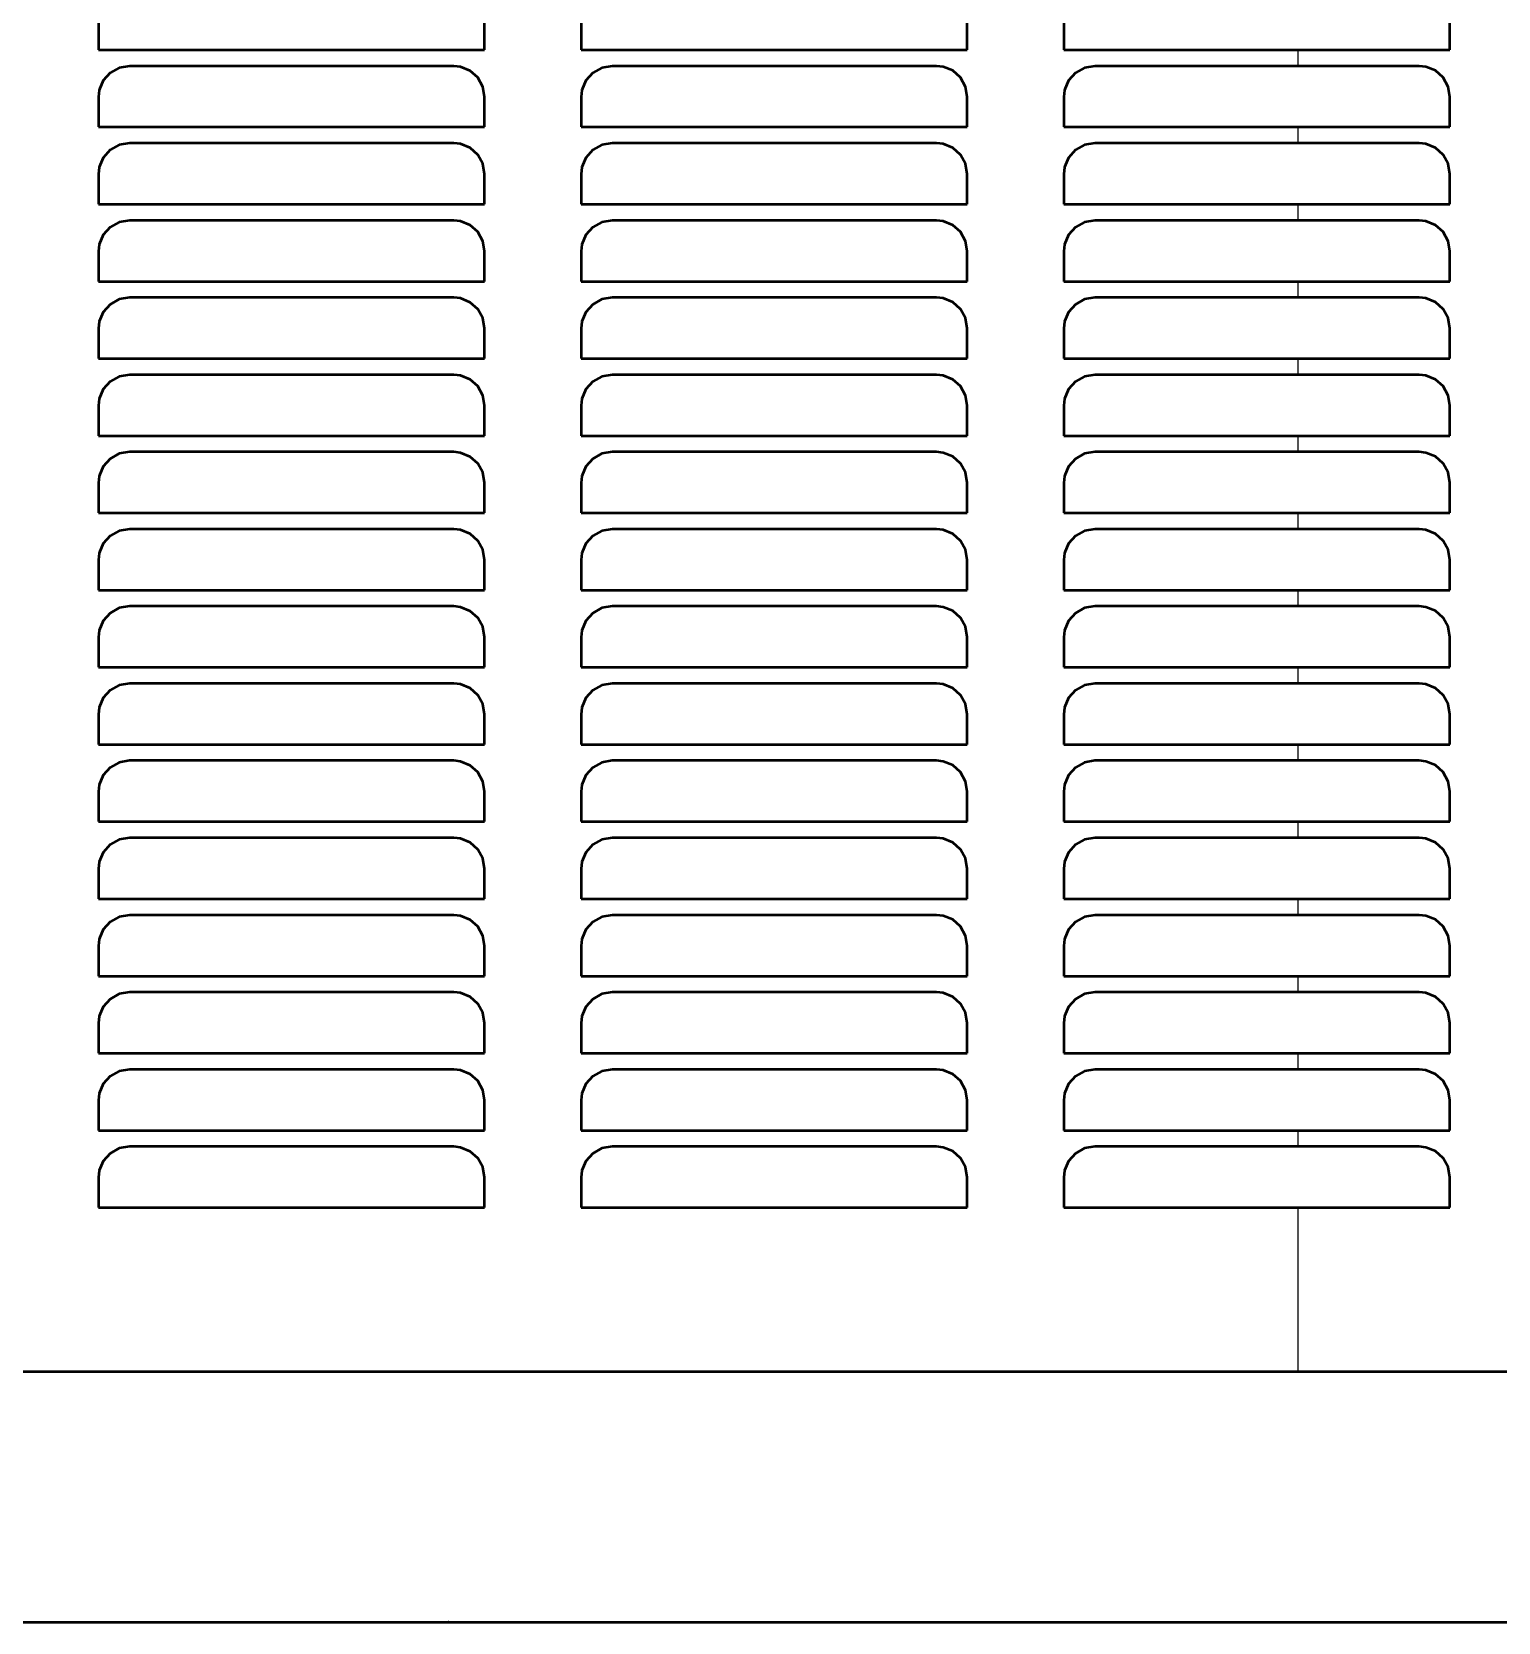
# Model space of a CAD drawing. Header units: inches. Extents: x 0 to 35.8, y 0 to 41.5.
# Drawn here: x 9.8 to 19.3, y 0 to 10.3 of the extents above; entities that cross this region are included whole.
import ezdxf

# ---------------------------------------------------------------- set-up
doc = ezdxf.new("R2010")
doc.units = ezdxf.units.IN
doc.header["$MEASUREMENT"] = 0
for name, color, linetype, lineweight in [('2d ConnectionPoints', 7, 'Continuous', 50), ('AM_0', 7, 'Continuous', 50), ('AM_4', 3, 'Continuous', 25)]:
    doc.layers.add(name, color=color, linetype=linetype, lineweight=lineweight)

msp = doc.modelspace()

# ---------------------------------------------------------------- linework, layer by layer
at = {"layer": '2d ConnectionPoints'}
msp.add_point((12.5, 0), dxfattribs=at)
at = {"layer": 'AM_0'}
for p, q in [((10.234, 10.381), (10.234, 10.186)), ((12.734, 10.186), (12.734, 10.381)), ((13.359, 10.381), (13.359, 10.186)), ((15.859, 10.186), (15.859, 10.381)), ((16.484, 10.381), (16.484, 10.186)), ((18.984, 10.186), (18.984, 10.381)), ((10.234, 10.186), (12.734, 10.186)), ((13.359, 10.186), (15.859, 10.186)), ((16.484, 10.186), (18.984, 10.186)), ((12.534, 10.081), (10.434, 10.081)), ((15.659, 10.081), (13.559, 10.081)), ((18.784, 10.081), (16.684, 10.081)), ((10.234, 9.881), (10.234, 9.686)), ((12.734, 9.686), (12.734, 9.881)), ((13.359, 9.881), (13.359, 9.686)), ((15.859, 9.686), (15.859, 9.881)), ((16.484, 9.881), (16.484, 9.686)), ((18.984, 9.686), (18.984, 9.881)), ((10.234, 9.686), (12.734, 9.686)), ((13.359, 9.686), (15.859, 9.686)), ((16.484, 9.686), (18.984, 9.686)), ((12.534, 9.581), (10.434, 9.581)), ((15.659, 9.581), (13.559, 9.581)), ((18.784, 9.581), (16.684, 9.581)), ((10.234, 9.381), (10.234, 9.186)), ((12.734, 9.186), (12.734, 9.381)), ((13.359, 9.381), (13.359, 9.186)), ((15.859, 9.186), (15.859, 9.381)), ((16.484, 9.381), (16.484, 9.186)), ((18.984, 9.186), (18.984, 9.381)), ((10.234, 9.186), (12.734, 9.186)), ((13.359, 9.186), (15.859, 9.186)), ((16.484, 9.186), (18.984, 9.186)), ((12.534, 9.081), (10.434, 9.081)), ((15.659, 9.081), (13.559, 9.081)), ((18.784, 9.081), (16.684, 9.081)), ((10.234, 8.881), (10.234, 8.686)), ((12.734, 8.686), (12.734, 8.881)), ((13.359, 8.881), (13.359, 8.686)), ((15.859, 8.686), (15.859, 8.881)), ((16.484, 8.881), (16.484, 8.686)), ((18.984, 8.686), (18.984, 8.881)), ((10.234, 8.686), (12.734, 8.686)), ((13.359, 8.686), (15.859, 8.686)), ((16.484, 8.686), (18.984, 8.686)), ((12.534, 8.581), (10.434, 8.581)), ((15.659, 8.581), (13.559, 8.581)), ((18.784, 8.581), (16.684, 8.581)), ((10.234, 8.381), (10.234, 8.186)), ((12.734, 8.186), (12.734, 8.381)), ((13.359, 8.381), (13.359, 8.186)), ((15.859, 8.186), (15.859, 8.381)), ((16.484, 8.381), (16.484, 8.186)), ((18.984, 8.186), (18.984, 8.381)), ((10.234, 8.186), (12.734, 8.186)), ((13.359, 8.186), (15.859, 8.186)), ((16.484, 8.186), (18.984, 8.186)), ((12.534, 8.081), (10.434, 8.081)), ((15.659, 8.081), (13.559, 8.081)), ((18.784, 8.081), (16.684, 8.081)), ((10.234, 7.881), (10.234, 7.686)), ((12.734, 7.686), (12.734, 7.881)), ((13.359, 7.881), (13.359, 7.686)), ((15.859, 7.686), (15.859, 7.881)), ((16.484, 7.881), (16.484, 7.686)), ((18.984, 7.686), (18.984, 7.881)), ((10.234, 7.686), (12.734, 7.686)), ((13.359, 7.686), (15.859, 7.686)), ((16.484, 7.686), (18.984, 7.686)), ((12.534, 7.581), (10.434, 7.581)), ((15.659, 7.581), (13.559, 7.581)), ((18.784, 7.581), (16.684, 7.581)), ((10.234, 7.381), (10.234, 7.186)), ((12.734, 7.186), (12.734, 7.381)), ((13.359, 7.381), (13.359, 7.186)), ((15.859, 7.186), (15.859, 7.381)), ((16.484, 7.381), (16.484, 7.186)), ((18.984, 7.186), (18.984, 7.381)), ((10.234, 7.186), (12.734, 7.186)), ((13.359, 7.186), (15.859, 7.186)), ((16.484, 7.186), (18.984, 7.186)), ((12.534, 7.081), (10.434, 7.081)), ((15.659, 7.081), (13.559, 7.081)), ((18.784, 7.081), (16.684, 7.081)), ((10.234, 6.881), (10.234, 6.686)), ((12.734, 6.686), (12.734, 6.881)), ((13.359, 6.881), (13.359, 6.686)), ((15.859, 6.686), (15.859, 6.881)), ((16.484, 6.881), (16.484, 6.686)), ((18.984, 6.686), (18.984, 6.881)), ((10.234, 6.686), (12.734, 6.686)), ((13.359, 6.686), (15.859, 6.686)), ((16.484, 6.686), (18.984, 6.686)), ((12.534, 6.581), (10.434, 6.581)), ((15.659, 6.581), (13.559, 6.581)), ((18.784, 6.581), (16.684, 6.581)), ((10.234, 6.381), (10.234, 6.186)), ((12.734, 6.186), (12.734, 6.381)), ((13.359, 6.381), (13.359, 6.186)), ((15.859, 6.186), (15.859, 6.381)), ((16.484, 6.381), (16.484, 6.186)), ((18.984, 6.186), (18.984, 6.381)), ((10.234, 6.186), (12.734, 6.186)), ((13.359, 6.186), (15.859, 6.186)), ((16.484, 6.186), (18.984, 6.186)), ((12.534, 6.081), (10.434, 6.081)), ((15.659, 6.081), (13.559, 6.081)), ((18.784, 6.081), (16.684, 6.081)), ((10.234, 5.881), (10.234, 5.686)), ((12.734, 5.686), (12.734, 5.881)), ((13.359, 5.881), (13.359, 5.686)), ((15.859, 5.686), (15.859, 5.881)), ((16.484, 5.881), (16.484, 5.686)), ((18.984, 5.686), (18.984, 5.881)), ((10.234, 5.686), (12.734, 5.686)), ((13.359, 5.686), (15.859, 5.686)), ((16.484, 5.686), (18.984, 5.686)), ((12.534, 5.581), (10.434, 5.581)), ((15.659, 5.581), (13.559, 5.581)), ((18.784, 5.581), (16.684, 5.581)), ((10.234, 5.381), (10.234, 5.186)), ((12.734, 5.186), (12.734, 5.381)), ((13.359, 5.381), (13.359, 5.186)), ((15.859, 5.186), (15.859, 5.381)), ((16.484, 5.381), (16.484, 5.186)), ((18.984, 5.186), (18.984, 5.381)), ((10.234, 5.186), (12.734, 5.186)), ((13.359, 5.186), (15.859, 5.186)), ((16.484, 5.186), (18.984, 5.186)), ((12.534, 5.081), (10.434, 5.081)), ((15.659, 5.081), (13.559, 5.081)), ((18.784, 5.081), (16.684, 5.081)), ((10.234, 4.881), (10.234, 4.686)), ((12.734, 4.686), (12.734, 4.881)), ((13.359, 4.881), (13.359, 4.686)), ((15.859, 4.686), (15.859, 4.881)), ((16.484, 4.881), (16.484, 4.686)), ((18.984, 4.686), (18.984, 4.881)), ((10.234, 4.686), (12.734, 4.686)), ((13.359, 4.686), (15.859, 4.686)), ((16.484, 4.686), (18.984, 4.686)), ((12.534, 4.581), (10.434, 4.581)), ((15.659, 4.581), (13.559, 4.581)), ((18.784, 4.581), (16.684, 4.581)), ((10.234, 4.381), (10.234, 4.186)), ((12.734, 4.186), (12.734, 4.381)), ((13.359, 4.381), (13.359, 4.186)), ((15.859, 4.186), (15.859, 4.381)), ((16.484, 4.381), (16.484, 4.186)), ((18.984, 4.186), (18.984, 4.381)), ((10.234, 4.186), (12.734, 4.186)), ((13.359, 4.186), (15.859, 4.186)), ((16.484, 4.186), (18.984, 4.186)), ((12.534, 4.081), (10.434, 4.081)), ((15.659, 4.081), (13.559, 4.081)), ((18.784, 4.081), (16.684, 4.081)), ((10.234, 3.881), (10.234, 3.686)), ((12.734, 3.686), (12.734, 3.881)), ((13.359, 3.881), (13.359, 3.686)), ((15.859, 3.686), (15.859, 3.881)), ((16.484, 3.881), (16.484, 3.686)), ((18.984, 3.686), (18.984, 3.881)), ((10.234, 3.686), (12.734, 3.686)), ((13.359, 3.686), (15.859, 3.686)), ((16.484, 3.686), (18.984, 3.686)), ((12.534, 3.581), (10.434, 3.581)), ((15.659, 3.581), (13.559, 3.581)), ((18.784, 3.581), (16.684, 3.581)), ((10.234, 3.381), (10.234, 3.186)), ((12.734, 3.186), (12.734, 3.381)), ((13.359, 3.381), (13.359, 3.186)), ((15.859, 3.186), (15.859, 3.381)), ((16.484, 3.381), (16.484, 3.186)), ((18.984, 3.186), (18.984, 3.381)), ((10.234, 3.186), (12.734, 3.186)), ((13.359, 3.186), (15.859, 3.186)), ((16.484, 3.186), (18.984, 3.186)), ((12.534, 3.081), (10.434, 3.081)), ((15.659, 3.081), (13.559, 3.081)), ((18.784, 3.081), (16.684, 3.081)), ((10.234, 2.881), (10.234, 2.686)), ((12.734, 2.686), (12.734, 2.881)), ((13.359, 2.881), (13.359, 2.686)), ((15.859, 2.686), (15.859, 2.881)), ((16.484, 2.881), (16.484, 2.686)), ((18.984, 2.686), (18.984, 2.881)), ((10.234, 2.686), (12.734, 2.686)), ((13.359, 2.686), (15.859, 2.686)), ((16.484, 2.686), (18.984, 2.686)), ((0.23, 1.625), (35.77, 1.625)), ((3.39, 0), (32.11, 0))]:
    msp.add_line(p, q, dxfattribs=at)
for points in [[(10.434, 10.081), (10.368, 10.07), (10.309, 10.037), (10.264, 9.987), (10.239, 9.925), (10.234, 9.881)], [(12.734, 9.881), (12.723, 9.947), (12.69, 10.006), (12.64, 10.05), (12.578, 10.076), (12.534, 10.081)], [(13.559, 10.081), (13.493, 10.07), (13.434, 10.037), (13.389, 9.987), (13.364, 9.925), (13.359, 9.881)], [(15.859, 9.881), (15.848, 9.947), (15.815, 10.006), (15.765, 10.051), (15.703, 10.076), (15.659, 10.081)], [(16.684, 10.081), (16.618, 10.07), (16.559, 10.037), (16.514, 9.987), (16.489, 9.925), (16.484, 9.881)], [(18.984, 9.881), (18.973, 9.947), (18.94, 10.006), (18.89, 10.051), (18.828, 10.076), (18.784, 10.081)], [(10.434, 9.581), (10.368, 9.57), (10.309, 9.537), (10.264, 9.487), (10.239, 9.425), (10.234, 9.381)], [(12.734, 9.381), (12.723, 9.447), (12.69, 9.506), (12.64, 9.55), (12.578, 9.576), (12.534, 9.581)], [(13.559, 9.581), (13.493, 9.57), (13.434, 9.537), (13.389, 9.487), (13.364, 9.425), (13.359, 9.381)], [(15.859, 9.381), (15.848, 9.447), (15.815, 9.506), (15.765, 9.551), (15.703, 9.576), (15.659, 9.581)], [(16.684, 9.581), (16.618, 9.57), (16.559, 9.537), (16.514, 9.487), (16.489, 9.425), (16.484, 9.381)], [(18.984, 9.381), (18.973, 9.447), (18.94, 9.506), (18.89, 9.551), (18.828, 9.576), (18.784, 9.581)], [(10.434, 9.081), (10.368, 9.07), (10.309, 9.037), (10.264, 8.987), (10.239, 8.925), (10.234, 8.881)], [(12.734, 8.881), (12.723, 8.947), (12.69, 9.006), (12.64, 9.05), (12.578, 9.076), (12.534, 9.081)], [(13.559, 9.081), (13.493, 9.07), (13.434, 9.037), (13.389, 8.987), (13.364, 8.925), (13.359, 8.881)], [(15.859, 8.881), (15.848, 8.947), (15.815, 9.006), (15.765, 9.051), (15.703, 9.076), (15.659, 9.081)], [(16.684, 9.081), (16.618, 9.07), (16.559, 9.037), (16.514, 8.987), (16.489, 8.925), (16.484, 8.881)], [(18.984, 8.881), (18.973, 8.947), (18.94, 9.006), (18.89, 9.051), (18.828, 9.076), (18.784, 9.081)], [(10.434, 8.581), (10.368, 8.57), (10.309, 8.537), (10.264, 8.487), (10.239, 8.425), (10.234, 8.381)], [(12.734, 8.381), (12.723, 8.447), (12.69, 8.506), (12.64, 8.55), (12.578, 8.576), (12.534, 8.581)], [(13.559, 8.581), (13.493, 8.57), (13.434, 8.537), (13.389, 8.487), (13.364, 8.425), (13.359, 8.381)], [(15.859, 8.381), (15.848, 8.447), (15.815, 8.506), (15.765, 8.551), (15.703, 8.576), (15.659, 8.581)], [(16.684, 8.581), (16.618, 8.57), (16.559, 8.537), (16.514, 8.487), (16.489, 8.425), (16.484, 8.381)], [(18.984, 8.381), (18.973, 8.447), (18.94, 8.506), (18.89, 8.551), (18.828, 8.576), (18.784, 8.581)], [(10.434, 8.081), (10.368, 8.07), (10.309, 8.037), (10.264, 7.987), (10.239, 7.925), (10.234, 7.881)], [(12.734, 7.881), (12.723, 7.947), (12.69, 8.006), (12.64, 8.05), (12.578, 8.076), (12.534, 8.081)], [(13.559, 8.081), (13.493, 8.07), (13.434, 8.037), (13.389, 7.987), (13.364, 7.925), (13.359, 7.881)], [(15.859, 7.881), (15.848, 7.947), (15.815, 8.006), (15.765, 8.051), (15.703, 8.076), (15.659, 8.081)], [(16.684, 8.081), (16.618, 8.07), (16.559, 8.037), (16.514, 7.987), (16.489, 7.925), (16.484, 7.881)], [(18.984, 7.881), (18.973, 7.947), (18.94, 8.006), (18.89, 8.051), (18.828, 8.076), (18.784, 8.081)], [(10.434, 7.581), (10.368, 7.57), (10.309, 7.537), (10.264, 7.487), (10.239, 7.425), (10.234, 7.381)], [(12.734, 7.381), (12.723, 7.447), (12.69, 7.506), (12.64, 7.55), (12.578, 7.576), (12.534, 7.581)], [(13.559, 7.581), (13.493, 7.57), (13.434, 7.537), (13.389, 7.487), (13.364, 7.425), (13.359, 7.381)], [(15.859, 7.381), (15.848, 7.447), (15.815, 7.506), (15.765, 7.551), (15.703, 7.576), (15.659, 7.581)], [(16.684, 7.581), (16.618, 7.57), (16.559, 7.537), (16.514, 7.487), (16.489, 7.425), (16.484, 7.381)], [(18.984, 7.381), (18.973, 7.447), (18.94, 7.506), (18.89, 7.551), (18.828, 7.576), (18.784, 7.581)], [(10.434, 7.081), (10.368, 7.07), (10.309, 7.037), (10.264, 6.987), (10.239, 6.925), (10.234, 6.881)], [(12.734, 6.881), (12.723, 6.947), (12.69, 7.006), (12.64, 7.05), (12.578, 7.076), (12.534, 7.081)], [(13.559, 7.081), (13.493, 7.07), (13.434, 7.037), (13.389, 6.987), (13.364, 6.925), (13.359, 6.881)], [(15.859, 6.881), (15.848, 6.947), (15.815, 7.006), (15.765, 7.051), (15.703, 7.076), (15.659, 7.081)], [(16.684, 7.081), (16.618, 7.07), (16.559, 7.037), (16.514, 6.987), (16.489, 6.925), (16.484, 6.881)], [(18.984, 6.881), (18.973, 6.947), (18.94, 7.006), (18.89, 7.051), (18.828, 7.076), (18.784, 7.081)], [(10.434, 6.581), (10.368, 6.57), (10.309, 6.537), (10.264, 6.487), (10.239, 6.425), (10.234, 6.381)], [(12.734, 6.381), (12.723, 6.447), (12.69, 6.506), (12.64, 6.55), (12.578, 6.576), (12.534, 6.581)], [(13.559, 6.581), (13.493, 6.57), (13.434, 6.537), (13.389, 6.487), (13.364, 6.425), (13.359, 6.381)], [(15.859, 6.381), (15.848, 6.447), (15.815, 6.506), (15.765, 6.551), (15.703, 6.576), (15.659, 6.581)], [(16.684, 6.581), (16.618, 6.57), (16.559, 6.537), (16.514, 6.487), (16.489, 6.425), (16.484, 6.381)], [(18.984, 6.381), (18.973, 6.447), (18.94, 6.506), (18.89, 6.551), (18.828, 6.576), (18.784, 6.581)], [(10.434, 6.081), (10.368, 6.07), (10.309, 6.037), (10.264, 5.987), (10.239, 5.925), (10.234, 5.881)], [(12.734, 5.881), (12.723, 5.947), (12.69, 6.006), (12.64, 6.05), (12.578, 6.076), (12.534, 6.081)], [(13.559, 6.081), (13.493, 6.07), (13.434, 6.037), (13.389, 5.987), (13.364, 5.925), (13.359, 5.881)], [(15.859, 5.881), (15.848, 5.947), (15.815, 6.006), (15.765, 6.051), (15.703, 6.076), (15.659, 6.081)], [(16.684, 6.081), (16.618, 6.07), (16.559, 6.037), (16.514, 5.987), (16.489, 5.925), (16.484, 5.881)], [(18.984, 5.881), (18.973, 5.947), (18.94, 6.006), (18.89, 6.051), (18.828, 6.076), (18.784, 6.081)], [(10.434, 5.581), (10.368, 5.57), (10.309, 5.537), (10.264, 5.487), (10.239, 5.425), (10.234, 5.381)], [(12.734, 5.381), (12.723, 5.447), (12.69, 5.506), (12.64, 5.55), (12.578, 5.576), (12.534, 5.581)], [(13.559, 5.581), (13.493, 5.57), (13.434, 5.537), (13.389, 5.487), (13.364, 5.425), (13.359, 5.381)], [(15.859, 5.381), (15.848, 5.447), (15.815, 5.506), (15.765, 5.551), (15.703, 5.576), (15.659, 5.581)], [(16.684, 5.581), (16.618, 5.57), (16.559, 5.537), (16.514, 5.487), (16.489, 5.425), (16.484, 5.381)], [(18.984, 5.381), (18.973, 5.447), (18.94, 5.506), (18.89, 5.551), (18.828, 5.576), (18.784, 5.581)], [(10.434, 5.081), (10.368, 5.07), (10.309, 5.037), (10.264, 4.987), (10.239, 4.925), (10.234, 4.881)], [(12.734, 4.881), (12.723, 4.947), (12.69, 5.006), (12.64, 5.05), (12.578, 5.076), (12.534, 5.081)], [(13.559, 5.081), (13.493, 5.07), (13.434, 5.037), (13.389, 4.987), (13.364, 4.925), (13.359, 4.881)], [(15.859, 4.881), (15.848, 4.947), (15.815, 5.006), (15.765, 5.051), (15.703, 5.076), (15.659, 5.081)], [(16.684, 5.081), (16.618, 5.07), (16.559, 5.037), (16.514, 4.987), (16.489, 4.925), (16.484, 4.881)], [(18.984, 4.881), (18.973, 4.947), (18.94, 5.006), (18.89, 5.051), (18.828, 5.076), (18.784, 5.081)], [(10.434, 4.581), (10.368, 4.57), (10.309, 4.537), (10.264, 4.487), (10.239, 4.425), (10.234, 4.381)], [(12.734, 4.381), (12.723, 4.447), (12.69, 4.506), (12.64, 4.55), (12.578, 4.576), (12.534, 4.581)], [(13.559, 4.581), (13.493, 4.57), (13.434, 4.537), (13.389, 4.487), (13.364, 4.425), (13.359, 4.381)], [(15.859, 4.381), (15.848, 4.447), (15.815, 4.506), (15.765, 4.551), (15.703, 4.576), (15.659, 4.581)], [(16.684, 4.581), (16.618, 4.57), (16.559, 4.537), (16.514, 4.487), (16.489, 4.425), (16.484, 4.381)], [(18.984, 4.381), (18.973, 4.447), (18.94, 4.506), (18.89, 4.551), (18.828, 4.576), (18.784, 4.581)], [(10.434, 4.081), (10.368, 4.07), (10.309, 4.037), (10.264, 3.987), (10.239, 3.925), (10.234, 3.881)], [(12.734, 3.881), (12.723, 3.947), (12.69, 4.006), (12.64, 4.05), (12.578, 4.076), (12.534, 4.081)], [(13.559, 4.081), (13.493, 4.07), (13.434, 4.037), (13.389, 3.987), (13.364, 3.925), (13.359, 3.881)], [(15.859, 3.881), (15.848, 3.947), (15.815, 4.006), (15.765, 4.051), (15.703, 4.076), (15.659, 4.081)], [(16.684, 4.081), (16.618, 4.07), (16.559, 4.037), (16.514, 3.987), (16.489, 3.925), (16.484, 3.881)], [(18.984, 3.881), (18.973, 3.947), (18.94, 4.006), (18.89, 4.051), (18.828, 4.076), (18.784, 4.081)], [(10.434, 3.581), (10.368, 3.57), (10.309, 3.537), (10.264, 3.487), (10.239, 3.425), (10.234, 3.381)], [(12.734, 3.381), (12.723, 3.447), (12.69, 3.506), (12.64, 3.55), (12.578, 3.576), (12.534, 3.581)], [(13.559, 3.581), (13.493, 3.57), (13.434, 3.537), (13.389, 3.487), (13.364, 3.425), (13.359, 3.381)], [(15.859, 3.381), (15.848, 3.447), (15.815, 3.506), (15.765, 3.551), (15.703, 3.576), (15.659, 3.581)], [(16.684, 3.581), (16.618, 3.57), (16.559, 3.537), (16.514, 3.487), (16.489, 3.425), (16.484, 3.381)], [(18.984, 3.381), (18.973, 3.447), (18.94, 3.506), (18.89, 3.551), (18.828, 3.576), (18.784, 3.581)], [(10.434, 3.081), (10.368, 3.07), (10.309, 3.037), (10.264, 2.987), (10.239, 2.925), (10.234, 2.881)], [(12.734, 2.881), (12.723, 2.947), (12.69, 3.006), (12.64, 3.05), (12.578, 3.076), (12.534, 3.081)], [(13.559, 3.081), (13.493, 3.07), (13.434, 3.037), (13.389, 2.987), (13.364, 2.925), (13.359, 2.881)], [(15.859, 2.881), (15.848, 2.947), (15.815, 3.006), (15.765, 3.051), (15.703, 3.076), (15.659, 3.081)], [(16.684, 3.081), (16.618, 3.07), (16.559, 3.037), (16.514, 2.987), (16.489, 2.925), (16.484, 2.881)], [(18.984, 2.881), (18.973, 2.947), (18.94, 3.006), (18.89, 3.051), (18.828, 3.076), (18.784, 3.081)]]:
    msp.add_lwpolyline(points, dxfattribs=at)
at = {"layer": 'AM_4'}
for p, q in [((18, 10.186), (18, 10.081)), ((18, 9.686), (18, 9.581)), ((18, 9.186), (18, 9.081)), ((18, 8.686), (18, 8.581)), ((18, 8.186), (18, 8.081)), ((18, 7.686), (18, 7.581)), ((18, 7.186), (18, 7.081)), ((18, 6.686), (18, 6.581)), ((18, 6.186), (18, 6.081)), ((18, 5.686), (18, 5.581)), ((18, 5.186), (18, 5.081)), ((18, 4.686), (18, 4.581)), ((18, 4.186), (18, 4.081)), ((18, 3.686), (18, 3.581)), ((18, 3.186), (18, 3.081)), ((18, 2.686), (18, 1.625))]:
    msp.add_line(p, q, dxfattribs=at)

doc.saveas('drawing.dxf')
